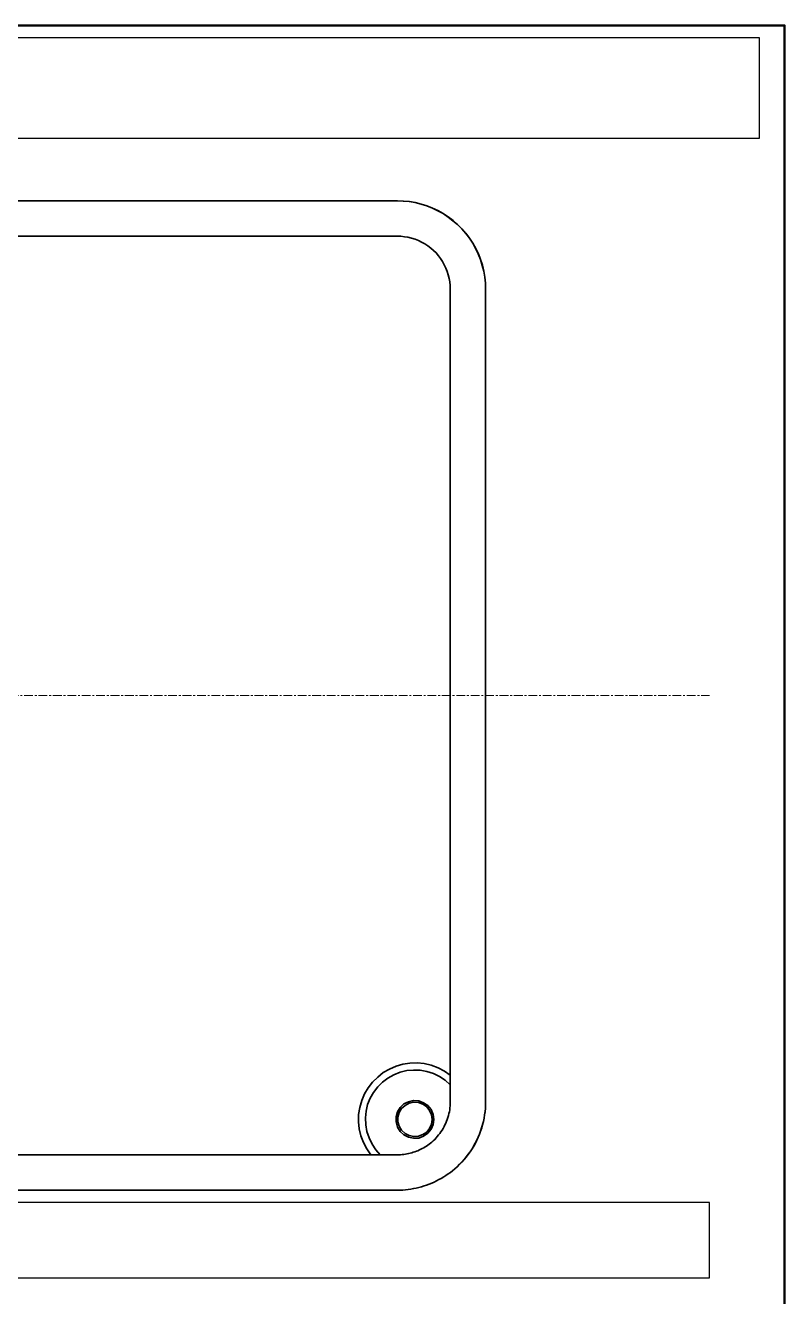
# Model space of a CAD drawing. Header units: millimetres. Extents: x 10 to 410, y 10 to 287.
# Drawn here: x 349.4 to 410, y 185.5 to 287 of the extents above; entities that cross this region are included whole.
import ezdxf

# ---------------------------------------------------------------- set-up
doc = ezdxf.new("R2010")
doc.units = ezdxf.units.MM
doc.linetypes.add('CENTER', pattern=[1.15, 0.7, -0.15, 0.15, -0.15])
doc.linetypes.add('DASHED', pattern=[0.75, 0.5, -0.25])
for name, color, linetype, lineweight in [('BORDER', 7, 'CONTINUOUS', 50), ('CENTER', 4, 'CENTER', 13), ('HIDDEN', 8, 'DASHED', 18), ('TITLE_BLOCK', 7, 'CONTINUOUS', 25), ('VISIBLE', 7, 'CONTINUOUS', 35)]:
    doc.layers.add(name, color=color, linetype=linetype, lineweight=lineweight)

msp = doc.modelspace()

# ---------------------------------------------------------------- linework, layer by layer
at = {"layer": 'BORDER'}
msp.add_lwpolyline([(10, 10), (410, 10), (410, 287), (10, 287)], close=True, dxfattribs=at)
at = {"layer": 'CENTER'}
msp.add_line((278, 233.5), (404, 233.5), dxfattribs=at)
at = {"layer": 'HIDDEN'}
for points in [[(305.03, 270.18), (308.25, 270.18), (311.47, 270.18), (314.69, 270.18), (317.91, 270.18), (321.13, 270.18), (324.35, 270.18), (327.57, 270.18), (330.79, 270.18), (334.01, 270.18), (337.23, 270.18), (340.45, 270.18), (343.67, 270.18), (346.89, 270.18), (350.11, 270.18), (353.33, 270.18), (356.55, 270.18), (359.77, 270.18), (362.99, 270.18), (366.21, 270.18), (369.43, 270.18), (372.65, 270.18), (375.87, 270.18), (379.09, 270.18)], [(379.09, 270.18), (379.09, 270.18), (379.09, 270.18), (379.09, 270.18), (379.09, 270.18), (379.09, 270.18), (379.09, 270.18), (379.09, 270.18), (379.09, 270.18), (379.09, 270.18), (379.09, 270.18), (379.09, 270.18), (379.09, 270.18), (379.09, 270.17), (379.08, 270.17), (379.08, 270.17), (379.08, 270.17), (379.08, 270.17), (379.08, 270.17), (379.08, 270.17), (379.08, 270.17), (379.08, 270.17), (379.08, 270.17), (379.08, 270.17)], [(383.32, 265.95), (383.31, 266.23), (383.28, 266.52), (383.23, 266.81), (383.16, 267.09), (383.08, 267.36), (382.97, 267.63), (382.85, 267.89), (382.7, 268.14), (382.55, 268.39), (382.37, 268.62), (382.18, 268.83), (381.98, 269.04), (381.76, 269.23), (381.53, 269.4), (381.29, 269.56), (381.04, 269.7), (380.77, 269.83), (380.51, 269.93), (380.23, 270.02), (379.95, 270.09), (379.66, 270.14), (379.38, 270.17), (379.09, 270.18)], [(383.32, 265.95), (383.32, 265.95), (383.32, 265.95), (383.32, 265.95), (383.32, 265.95), (383.32, 265.94), (383.32, 265.94), (383.32, 265.94), (383.32, 265.94), (383.32, 265.94), (383.32, 265.94), (383.32, 265.94), (383.32, 265.94), (383.32, 265.94), (383.32, 265.94), (383.32, 265.94), (383.32, 265.94), (383.32, 265.94), (383.32, 265.94), (383.32, 265.94), (383.32, 265.94), (383.31, 265.94), (383.31, 265.94), (383.31, 265.94)], [(383.32, 203.17), (383.32, 205.9), (383.32, 208.63), (383.32, 211.36), (383.32, 214.09), (383.32, 216.82), (383.32, 219.54), (383.32, 222.27), (383.32, 225), (383.32, 227.73), (383.32, 230.46), (383.32, 233.19), (383.32, 235.92), (383.32, 238.65), (383.32, 241.38), (383.32, 244.11), (383.32, 246.84), (383.32, 249.57), (383.32, 252.3), (383.32, 255.03), (383.32, 257.76), (383.32, 260.49), (383.32, 263.22), (383.32, 265.95)], [(383.32, 203.17), (383.32, 203.17), (383.32, 203.17), (383.32, 203.17), (383.32, 203.17), (383.32, 203.17), (383.32, 203.17), (383.32, 203.17), (383.32, 203.17), (383.32, 203.17), (383.32, 203.17), (383.32, 203.17), (383.32, 203.17), (383.32, 203.17), (383.32, 203.17), (383.32, 203.17), (383.32, 203.17), (383.32, 203.17), (383.32, 203.17), (383.32, 203.17), (383.32, 203.17), (383.31, 203.17), (383.31, 203.17), (383.31, 203.17)], [(383.32, 203.17), (383.32, 203.13), (383.32, 203.1), (383.32, 203.07), (383.32, 203.04), (383.32, 203), (383.32, 202.97), (383.32, 202.94), (383.32, 202.9), (383.32, 202.87), (383.32, 202.84), (383.32, 202.8), (383.32, 202.77), (383.32, 202.74), (383.32, 202.7), (383.32, 202.67), (383.32, 202.64), (383.32, 202.61), (383.32, 202.57), (383.32, 202.54), (383.32, 202.51), (383.31, 202.47), (383.31, 202.44), (383.31, 202.41)], [(383.31, 202.41), (383.31, 202.41), (383.31, 202.41), (383.31, 202.41), (383.31, 202.41), (383.31, 202.41), (383.31, 202.41), (383.31, 202.41), (383.31, 202.41), (383.31, 202.41), (383.31, 202.41), (383.31, 202.41), (383.31, 202.41), (383.31, 202.41), (383.31, 202.41), (383.31, 202.41), (383.31, 202.41), (383.31, 202.41), (383.31, 202.41), (383.31, 202.41), (383.31, 202.41), (383.31, 202.41), (383.31, 202.41), (383.31, 202.41)], [(383.31, 201.05), (383.31, 201.11), (383.31, 201.17), (383.31, 201.23), (383.31, 201.29), (383.31, 201.35), (383.31, 201.41), (383.31, 201.47), (383.31, 201.52), (383.31, 201.58), (383.31, 201.64), (383.31, 201.7), (383.31, 201.76), (383.31, 201.82), (383.31, 201.88), (383.31, 201.94), (383.31, 201.99), (383.31, 202.05), (383.31, 202.11), (383.31, 202.17), (383.31, 202.23), (383.31, 202.29), (383.31, 202.35), (383.31, 202.41)], [(383.31, 201.05), (383.31, 200.89), (383.3, 200.74), (383.29, 200.58), (383.27, 200.42), (383.24, 200.26), (383.21, 200.11), (383.17, 199.95), (383.13, 199.8), (383.08, 199.65), (383.02, 199.5), (382.96, 199.35), (382.89, 199.21), (382.82, 199.07), (382.74, 198.93), (382.66, 198.79), (382.57, 198.66), (382.48, 198.53), (382.38, 198.41), (382.28, 198.28), (382.18, 198.17), (382.07, 198.05), (381.95, 197.94), (381.83, 197.84)], [(383.31, 201.05), (383.31, 201.05), (383.31, 201.05), (383.31, 201.05), (383.31, 201.05), (383.31, 201.05), (383.31, 201.05), (383.31, 201.05), (383.31, 201.05), (383.31, 201.05), (383.31, 201.05), (383.31, 201.05), (383.31, 201.05), (383.31, 201.05), (383.31, 201.05), (383.31, 201.05), (383.31, 201.05), (383.31, 201.05), (383.31, 201.05), (383.31, 201.05), (383.31, 201.05), (383.31, 201.05), (383.31, 201.05), (383.31, 201.05)], [(381.83, 197.84), (381.83, 197.84), (381.83, 197.84), (381.83, 197.84), (381.83, 197.84), (381.83, 197.84), (381.83, 197.84), (381.83, 197.84), (381.83, 197.84), (381.83, 197.84), (381.83, 197.84), (381.83, 197.84), (381.83, 197.84), (381.83, 197.84), (381.83, 197.84), (381.83, 197.84), (381.83, 197.84), (381.83, 197.84), (381.83, 197.84), (381.83, 197.84), (381.83, 197.84), (381.83, 197.84), (381.83, 197.84), (381.83, 197.84)], [(381.83, 197.84), (381.83, 197.84), (381.83, 197.84), (381.83, 197.84), (381.83, 197.84), (381.83, 197.84), (381.83, 197.84), (381.83, 197.84), (381.83, 197.84), (381.83, 197.84), (381.83, 197.84), (381.83, 197.84), (381.83, 197.84), (381.83, 197.84), (381.83, 197.84), (381.83, 197.84), (381.83, 197.84), (381.83, 197.84), (381.83, 197.84), (381.83, 197.84), (381.83, 197.84), (381.83, 197.84), (381.83, 197.84), (381.83, 197.84)], [(379.09, 194.01), (379.31, 194.01), (379.52, 194.02), (379.74, 194.04), (379.96, 194.06), (380.17, 194.09), (380.38, 194.13), (380.6, 194.17), (380.81, 194.22), (381.02, 194.27), (381.23, 194.34), (381.43, 194.41), (381.63, 194.48), (381.84, 194.56), (382.03, 194.65), (382.23, 194.74), (382.42, 194.84), (382.61, 194.95), (382.8, 195.06), (382.98, 195.18), (383.16, 195.3), (383.34, 195.43), (383.51, 195.56), (383.67, 195.7)], [(302.92, 194.01), (306.23, 194.01), (309.54, 194.01), (312.85, 194.01), (316.16, 194.01), (319.48, 194.01), (322.79, 194.01), (326.1, 194.01), (329.41, 194.01), (332.72, 194.01), (336.04, 194.01), (339.35, 194.01), (342.66, 194.01), (345.97, 194.01), (349.28, 194.01), (352.6, 194.01), (355.91, 194.01), (359.22, 194.01), (362.53, 194.01), (365.84, 194.01), (369.15, 194.01), (372.47, 194.01), (375.78, 194.01), (379.09, 194.01)], [(379.09, 194.01), (379.09, 194.01), (379.09, 194.01), (379.09, 194.01), (379.09, 194.01), (379.09, 194), (379.09, 194), (379.09, 194), (379.09, 194), (379.09, 194), (379.09, 194), (379.09, 194), (379.09, 194), (379.09, 194), (379.09, 194), (379.09, 194), (379.08, 194), (379.08, 194), (379.08, 194), (379.08, 194), (379.08, 194), (379.08, 194), (379.08, 194), (379.08, 194)]]:
    msp.add_lwpolyline(points, dxfattribs=at)
at = {"layer": 'TITLE_BLOCK'}
for points in [[(12, 278), (408, 278), (408, 286), (12, 286)], [(278, 187), (404, 187), (404, 193), (278, 193)]]:
    msp.add_lwpolyline(points, close=True, dxfattribs=at)
at = {"layer": 'VISIBLE'}
for points in [[(302.91, 272.99), (306.22, 272.99), (309.53, 272.99), (312.85, 272.99), (316.16, 272.99), (319.47, 272.99), (322.78, 272.99), (326.09, 272.99), (329.4, 272.99), (332.72, 272.99), (336.03, 272.99), (339.34, 272.99), (342.65, 272.99), (345.96, 272.99), (349.28, 272.99), (352.59, 272.99), (355.9, 272.99), (359.21, 272.99), (362.52, 272.99), (365.84, 272.99), (369.15, 272.99), (372.46, 272.99), (375.77, 272.99), (379.08, 272.99)], [(302.92, 273), (306.23, 273), (309.54, 273), (312.85, 273), (316.16, 273), (319.48, 273), (322.79, 273), (326.1, 273), (329.41, 273), (332.72, 273), (336.04, 273), (339.35, 273), (342.66, 273), (345.97, 273), (349.28, 273), (352.6, 273), (355.91, 273), (359.22, 273), (362.53, 273), (365.84, 273), (369.15, 273), (372.47, 273), (375.78, 273), (379.09, 273)], [(379.09, 273), (379.09, 273), (379.09, 273), (379.09, 273), (379.09, 273), (379.09, 273), (379.09, 273), (379.09, 273), (379.09, 273), (379.09, 273), (379.09, 273), (379.09, 273), (379.09, 273), (379.09, 273), (379.09, 273), (379.09, 273), (379.08, 273), (379.08, 273), (379.08, 273), (379.08, 272.99), (379.08, 272.99), (379.08, 272.99), (379.08, 272.99), (379.08, 272.99)], [(386.14, 265.94), (386.12, 266.42), (386.07, 266.9), (385.99, 267.38), (385.87, 267.84), (385.73, 268.3), (385.55, 268.75), (385.34, 269.19), (385.11, 269.61), (384.84, 270.01), (384.55, 270.39), (384.24, 270.75), (383.9, 271.1), (383.53, 271.41), (383.15, 271.7), (382.75, 271.97), (382.33, 272.2), (381.89, 272.41), (381.44, 272.59), (380.99, 272.73), (380.52, 272.85), (380.04, 272.93), (379.56, 272.98), (379.08, 272.99)], [(386.14, 265.95), (386.13, 266.43), (386.08, 266.91), (386, 267.38), (385.88, 267.85), (385.74, 268.31), (385.56, 268.76), (385.35, 269.19), (385.12, 269.61), (384.85, 270.01), (384.56, 270.4), (384.24, 270.76), (383.9, 271.1), (383.54, 271.42), (383.16, 271.71), (382.75, 271.97), (382.33, 272.21), (381.9, 272.42), (381.45, 272.59), (380.99, 272.74), (380.52, 272.85), (380.05, 272.93), (379.57, 272.98), (379.09, 273)], [(379.08, 270.17), (375.77, 270.17), (372.46, 270.17), (369.15, 270.17), (365.84, 270.17), (362.52, 270.17), (359.21, 270.17), (355.9, 270.17), (352.59, 270.17), (349.28, 270.17), (345.96, 270.17), (342.65, 270.17), (339.34, 270.17), (336.03, 270.17), (332.72, 270.17), (329.4, 270.17), (326.09, 270.17), (322.78, 270.17), (319.47, 270.17), (316.16, 270.17), (312.85, 270.17), (309.53, 270.17), (306.22, 270.17), (302.91, 270.17)], [(379.08, 270.17), (379.37, 270.16), (379.66, 270.13), (379.94, 270.08), (380.22, 270.02), (380.5, 269.93), (380.77, 269.82), (381.03, 269.7), (381.28, 269.56), (381.52, 269.4), (381.75, 269.22), (381.97, 269.03), (382.18, 268.83), (382.37, 268.61), (382.54, 268.38), (382.7, 268.14), (382.84, 267.89), (382.96, 267.63), (383.07, 267.36), (383.16, 267.08), (383.23, 266.8), (383.28, 266.52), (383.3, 266.23), (383.31, 265.94)], [(383.31, 265.94), (383.31, 263.12), (383.31, 260.3), (383.31, 257.48), (383.31, 254.66), (383.31, 251.83), (383.31, 249.01), (383.31, 246.19), (383.31, 243.37), (383.31, 240.55), (383.31, 237.73), (383.31, 234.91), (383.31, 232.09), (383.31, 229.27), (383.31, 226.44), (383.31, 223.62), (383.31, 220.8), (383.31, 217.98), (383.31, 215.16), (383.31, 212.34), (383.31, 209.52), (383.31, 206.7), (383.31, 203.87), (383.31, 201.05)], [(386.14, 201.06), (386.14, 203.88), (386.14, 206.7), (386.14, 209.52), (386.14, 212.34), (386.14, 215.17), (386.14, 217.99), (386.14, 220.81), (386.14, 223.63), (386.14, 226.45), (386.14, 229.27), (386.14, 232.09), (386.14, 234.91), (386.14, 237.73), (386.14, 240.56), (386.14, 243.38), (386.14, 246.2), (386.14, 249.02), (386.14, 251.84), (386.14, 254.66), (386.14, 257.48), (386.14, 260.3), (386.14, 263.13), (386.14, 265.95)], [(386.14, 265.95), (386.14, 265.95), (386.14, 265.95), (386.14, 265.95), (386.14, 265.95), (386.14, 265.95), (386.14, 265.95), (386.14, 265.95), (386.14, 265.94), (386.14, 265.94), (386.14, 265.94), (386.14, 265.94), (386.14, 265.94), (386.14, 265.94), (386.14, 265.94), (386.14, 265.94), (386.14, 265.94), (386.14, 265.94), (386.14, 265.94), (386.14, 265.94), (386.14, 265.94), (386.14, 265.94), (386.14, 265.94), (386.14, 265.94)], [(386.14, 201.05), (386.14, 203.87), (386.14, 206.7), (386.14, 209.52), (386.14, 212.34), (386.14, 215.16), (386.14, 217.98), (386.14, 220.8), (386.14, 223.62), (386.14, 226.44), (386.14, 229.27), (386.14, 232.09), (386.14, 234.91), (386.14, 237.73), (386.14, 240.55), (386.14, 243.37), (386.14, 246.19), (386.14, 249.01), (386.14, 251.83), (386.14, 254.66), (386.14, 257.48), (386.14, 260.3), (386.14, 263.12), (386.14, 265.94)], [(383.31, 203.17), (382.85, 203.5), (382.34, 203.77), (381.8, 203.97), (381.24, 204.1), (380.68, 204.16), (380.1, 204.14), (379.54, 204.05), (378.99, 203.9), (378.46, 203.67), (377.97, 203.38), (377.52, 203.03), (377.11, 202.63), (376.76, 202.17), (376.47, 201.68), (376.25, 201.15), (376.09, 200.6), (376, 200.04), (375.99, 199.46), (376.05, 198.89), (376.18, 198.34), (376.38, 197.8), (376.65, 197.29), (376.98, 196.83)], [(383.31, 202.41), (382.91, 202.77), (382.46, 203.07), (381.97, 203.31), (381.45, 203.47), (380.92, 203.57), (380.38, 203.59), (379.84, 203.54), (379.31, 203.41), (378.8, 203.21), (378.33, 202.95), (377.9, 202.62), (377.52, 202.24), (377.19, 201.8), (376.92, 201.33), (376.72, 200.83), (376.6, 200.3), (376.55, 199.76), (376.57, 199.22), (376.66, 198.68), (376.83, 198.17), (377.07, 197.68), (377.37, 197.23), (377.73, 196.82)], [(382, 199.64), (381.95, 200.05), (381.78, 200.43), (381.52, 200.75), (381.19, 200.98), (380.8, 201.12), (380.39, 201.15), (379.99, 201.06), (379.62, 200.88), (379.32, 200.59), (379.11, 200.24), (379, 199.85), (379, 199.44), (379.11, 199.04), (379.32, 198.69), (379.62, 198.41), (379.99, 198.22), (380.39, 198.14), (380.8, 198.16), (381.19, 198.3), (381.52, 198.54), (381.78, 198.86), (381.95, 199.24), (382, 199.64)], [(381.87, 199.65), (381.82, 200.02), (381.67, 200.36), (381.44, 200.65), (381.13, 200.87), (380.78, 200.99), (380.41, 201.02), (380.04, 200.94), (379.71, 200.77), (379.43, 200.52), (379.24, 200.2), (379.14, 199.83), (379.14, 199.46), (379.24, 199.1), (379.43, 198.78), (379.71, 198.52), (380.04, 198.35), (380.41, 198.28), (380.78, 198.3), (381.13, 198.43), (381.44, 198.64), (381.67, 198.93), (381.82, 199.28), (381.87, 199.65)], [(383.31, 201.05), (383.31, 200.89), (383.3, 200.74), (383.29, 200.58), (383.27, 200.42), (383.24, 200.26), (383.21, 200.11), (383.17, 199.95), (383.13, 199.8), (383.08, 199.65), (383.02, 199.5), (382.96, 199.35), (382.89, 199.21), (382.82, 199.07), (382.74, 198.93), (382.66, 198.79), (382.57, 198.66), (382.48, 198.53), (382.38, 198.41), (382.28, 198.28), (382.18, 198.17), (382.07, 198.05), (381.95, 197.94), (381.83, 197.84)], [(383.67, 195.7), (383.87, 195.87), (384.06, 196.06), (384.25, 196.25), (384.42, 196.44), (384.59, 196.65), (384.75, 196.86), (384.91, 197.07), (385.05, 197.29), (385.19, 197.52), (385.32, 197.75), (385.44, 197.99), (385.55, 198.23), (385.65, 198.47), (385.74, 198.72), (385.83, 198.97), (385.9, 199.23), (385.96, 199.48), (386.02, 199.74), (386.06, 200), (386.1, 200.27), (386.12, 200.53), (386.14, 200.79), (386.14, 201.06)], [(383.67, 195.69), (383.86, 195.87), (384.06, 196.05), (384.24, 196.24), (384.42, 196.44), (384.59, 196.64), (384.75, 196.85), (384.9, 197.07), (385.05, 197.29), (385.18, 197.51), (385.31, 197.75), (385.43, 197.98), (385.54, 198.22), (385.64, 198.47), (385.74, 198.72), (385.82, 198.97), (385.89, 199.22), (385.96, 199.48), (386.01, 199.74), (386.06, 200), (386.09, 200.26), (386.12, 200.52), (386.13, 200.79), (386.14, 201.05)], [(386.14, 201.06), (386.14, 201.06), (386.14, 201.06), (386.14, 201.06), (386.14, 201.06), (386.14, 201.06), (386.14, 201.06), (386.14, 201.06), (386.14, 201.06), (386.14, 201.06), (386.14, 201.06), (386.14, 201.06), (386.14, 201.06), (386.14, 201.06), (386.14, 201.06), (386.14, 201.06), (386.14, 201.05), (386.14, 201.05), (386.14, 201.05), (386.14, 201.05), (386.14, 201.05), (386.14, 201.05), (386.14, 201.05), (386.14, 201.05)], [(381.83, 197.84), (381.73, 197.75), (381.63, 197.67), (381.52, 197.6), (381.42, 197.52), (381.31, 197.45), (381.2, 197.39), (381.08, 197.32), (380.97, 197.26), (380.85, 197.21), (380.73, 197.15), (380.61, 197.11), (380.49, 197.06), (380.36, 197.02), (380.24, 196.98), (380.11, 196.95), (379.99, 196.92), (379.86, 196.89), (379.73, 196.87), (379.6, 196.85), (379.47, 196.84), (379.34, 196.83), (379.21, 196.82), (379.08, 196.82)], [(381.83, 197.84), (381.73, 197.75), (381.63, 197.67), (381.52, 197.6), (381.42, 197.52), (381.31, 197.45), (381.2, 197.39), (381.08, 197.32), (380.97, 197.26), (380.85, 197.21), (380.73, 197.15), (380.61, 197.11), (380.49, 197.06), (380.36, 197.02), (380.24, 196.98), (380.11, 196.95), (379.99, 196.92), (379.86, 196.89), (379.73, 196.87), (379.6, 196.85), (379.47, 196.84), (379.34, 196.83), (379.21, 196.82), (379.08, 196.82)], [(379.08, 196.82), (375.77, 196.82), (372.46, 196.82), (369.15, 196.82), (365.84, 196.82), (362.52, 196.82), (359.21, 196.82), (355.9, 196.82), (352.59, 196.82), (349.28, 196.82), (345.96, 196.82), (342.65, 196.82), (339.34, 196.82), (336.03, 196.82), (332.72, 196.82), (329.4, 196.82), (326.09, 196.82), (322.78, 196.82), (319.47, 196.82), (316.16, 196.82), (312.85, 196.82), (309.53, 196.82), (306.22, 196.82), (302.91, 196.82)], [(305.03, 196.83), (308.15, 196.83), (311.28, 196.83), (314.41, 196.83), (317.54, 196.83), (320.67, 196.83), (323.8, 196.83), (326.92, 196.83), (330.05, 196.83), (333.18, 196.83), (336.31, 196.83), (339.44, 196.83), (342.57, 196.83), (345.7, 196.83), (348.82, 196.83), (351.95, 196.83), (355.08, 196.83), (358.21, 196.83), (361.34, 196.83), (364.47, 196.83), (367.59, 196.83), (370.72, 196.83), (373.85, 196.83), (376.98, 196.83)], [(377.73, 196.82), (377.7, 196.82), (377.66, 196.82), (377.63, 196.82), (377.6, 196.82), (377.57, 196.82), (377.53, 196.82), (377.5, 196.82), (377.47, 196.82), (377.44, 196.82), (377.4, 196.82), (377.37, 196.82), (377.34, 196.82), (377.31, 196.82), (377.27, 196.82), (377.24, 196.82), (377.21, 196.82), (377.17, 196.83), (377.14, 196.83), (377.11, 196.83), (377.08, 196.83), (377.04, 196.83), (377.01, 196.83), (376.98, 196.83)], [(377.73, 196.82), (377.79, 196.82), (377.85, 196.82), (377.91, 196.82), (377.96, 196.82), (378.02, 196.82), (378.08, 196.82), (378.14, 196.82), (378.2, 196.82), (378.26, 196.82), (378.32, 196.82), (378.38, 196.82), (378.44, 196.82), (378.49, 196.82), (378.55, 196.82), (378.61, 196.82), (378.67, 196.82), (378.73, 196.82), (378.79, 196.82), (378.85, 196.82), (378.91, 196.82), (378.96, 196.82), (379.02, 196.82), (379.08, 196.82)], [(379.08, 196.82), (379.08, 196.82), (379.08, 196.82), (379.08, 196.82), (379.08, 196.82), (379.08, 196.82), (379.08, 196.82), (379.08, 196.82), (379.08, 196.82), (379.08, 196.82), (379.08, 196.82), (379.08, 196.82), (379.08, 196.82), (379.08, 196.82), (379.08, 196.82), (379.08, 196.82), (379.08, 196.82), (379.08, 196.82), (379.08, 196.82), (379.08, 196.82), (379.08, 196.82), (379.08, 196.82), (379.08, 196.82), (379.08, 196.82)], [(379.08, 194), (379.3, 194), (379.52, 194.01), (379.73, 194.03), (379.95, 194.05), (380.16, 194.08), (380.38, 194.12), (380.59, 194.16), (380.8, 194.21), (381.01, 194.27), (381.22, 194.33), (381.42, 194.4), (381.63, 194.47), (381.83, 194.56), (382.03, 194.64), (382.22, 194.74), (382.41, 194.84), (382.6, 194.94), (382.79, 195.05), (382.97, 195.17), (383.15, 195.29), (383.33, 195.42), (383.5, 195.55), (383.67, 195.69)], [(383.67, 195.69), (383.67, 195.69), (383.67, 195.69), (383.67, 195.69), (383.67, 195.69), (383.67, 195.69), (383.67, 195.69), (383.67, 195.69), (383.67, 195.69), (383.67, 195.69), (383.67, 195.69), (383.67, 195.7), (383.67, 195.7), (383.67, 195.7), (383.67, 195.7), (383.67, 195.7), (383.67, 195.7), (383.67, 195.7), (383.67, 195.7), (383.67, 195.7), (383.67, 195.7), (383.67, 195.7), (383.67, 195.7), (383.67, 195.7)], [(302.91, 194), (306.22, 194), (309.53, 194), (312.85, 194), (316.16, 194), (319.47, 194), (322.78, 194), (326.09, 194), (329.4, 194), (332.72, 194), (336.03, 194), (339.34, 194), (342.65, 194), (345.96, 194), (349.28, 194), (352.59, 194), (355.9, 194), (359.21, 194), (362.52, 194), (365.84, 194), (369.15, 194), (372.46, 194), (375.77, 194), (379.08, 194)]]:
    msp.add_lwpolyline(points, dxfattribs=at)

doc.saveas('drawing.dxf')
